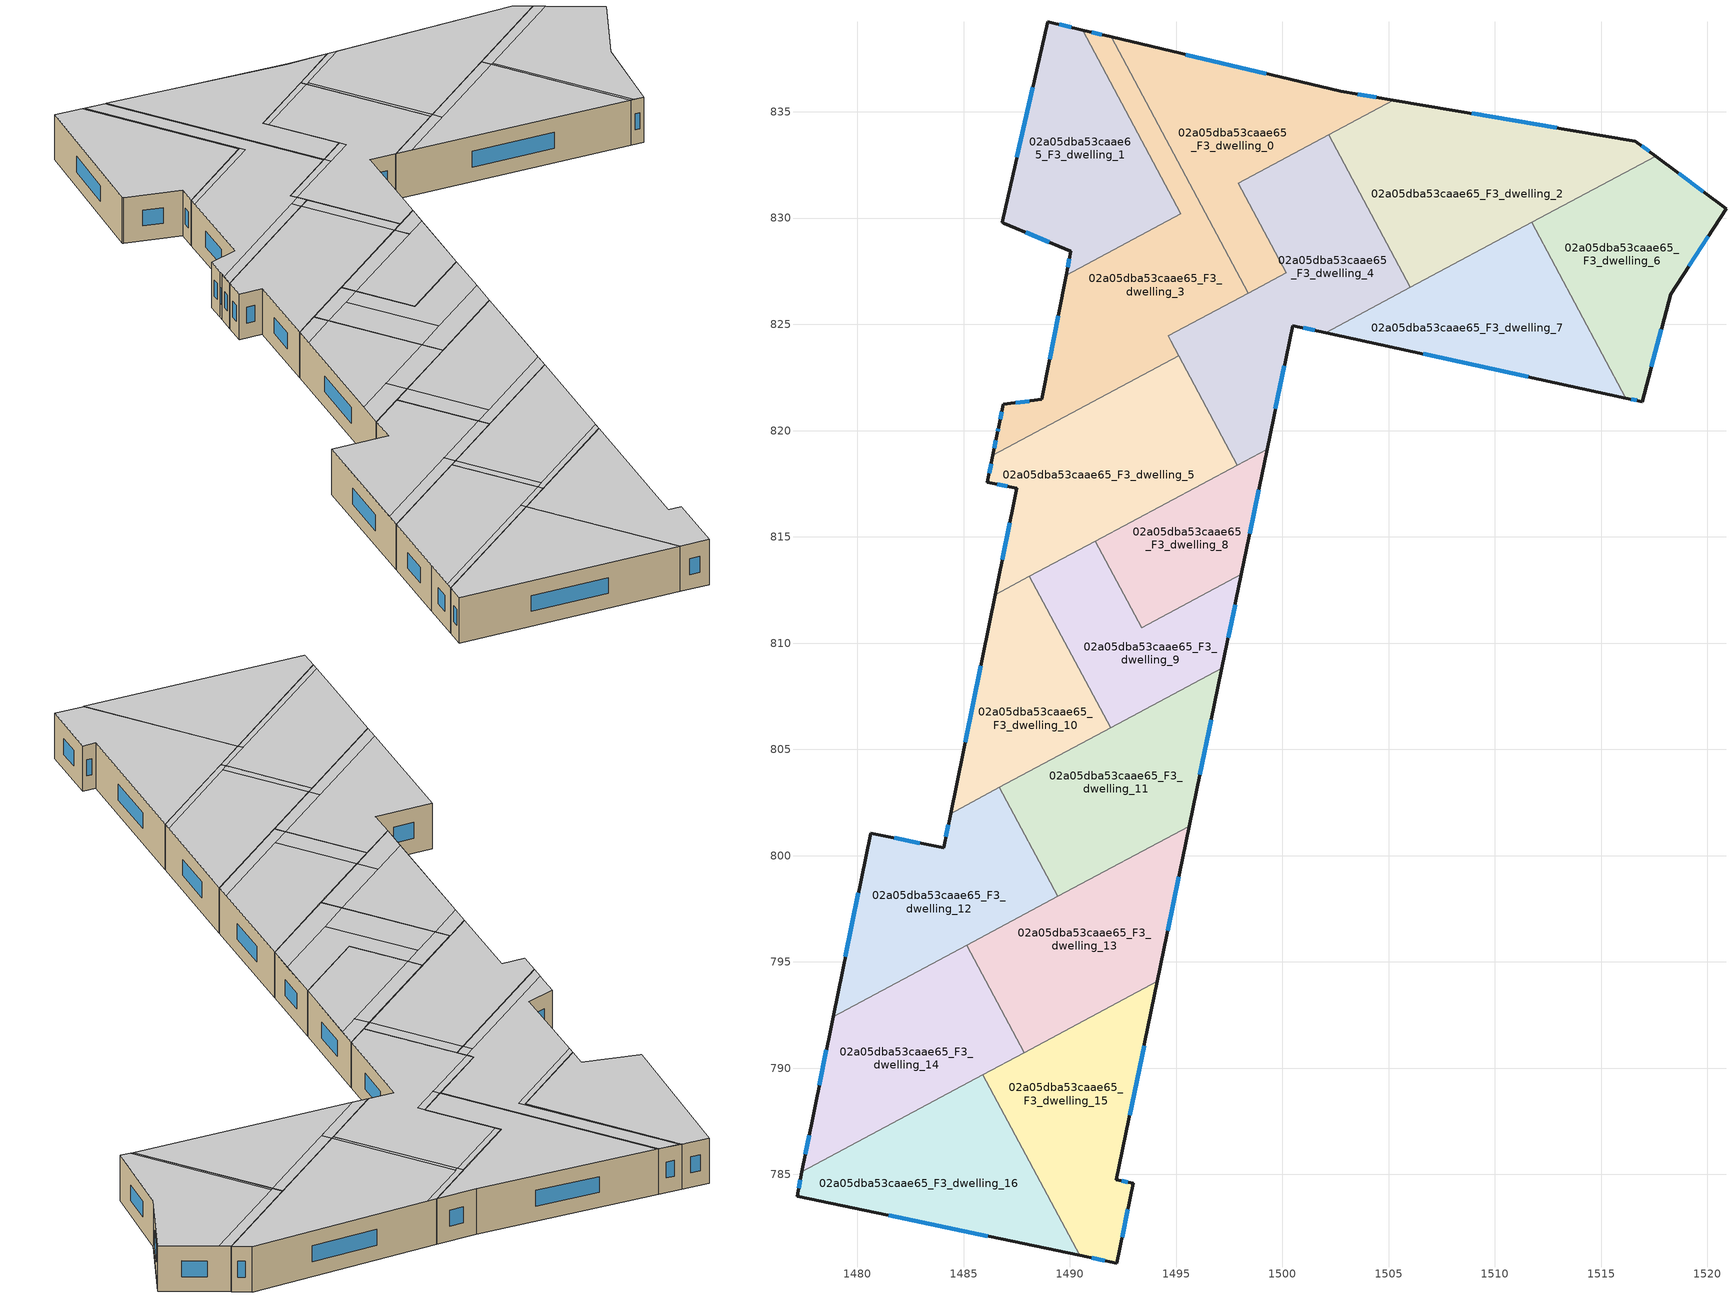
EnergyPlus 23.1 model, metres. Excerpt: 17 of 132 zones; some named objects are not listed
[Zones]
02a05dba53caae65_F3_dwelling_0
 floor to 02a05dba53caae65_F2_dwelling_0 (EU_floor_Construction): 1505.22,835.55 1497.92,831.65 1500.18,827.42 1498.4,826.47 1491.95,838.53 1502.76,835.96 z9
 wall outside (EU_wall_Construction): 1505.22,835.55 1502.76,835.96 1491.95,838.53 z9:12
 wall to 02a05dba53caae65_F3_dwelling_4 (EU_wall_Construction): 1498.4,826.47 1500.18,827.42 1497.92,831.65 1502.18,833.92 z9:12
 wall to 02a05dba53caae65_F3_dwelling_3 (EU_wall_Construction): 1491.95,838.53 1498.4,826.47 z9:12
 wall to 02a05dba53caae65_F3_dwelling_2 (EU_wall_Construction): 1502.18,833.92 1505.22,835.55 z9:12
 window (EU_Window_Construction): 1504.42,835.68 1503.56,835.83 / 1499.24,836.8 1495.46,837.69 z9.98:11.02
 ceiling to 02a05dba53caae65_F4_dwelling_0 (EU_floor_Construction): 1500.18,827.42 1498.09,831.31 1497.92,831.65 1505.21,835.55 1502.76,835.96 1492.02,838.51 1498.44,826.49 z12
 ceiling to 02a05dba53caae65_F4_dwelling_3 (EU_floor_Construction): 1498.44,826.49 1492.02,838.51 1491.95,838.53 1498.4,826.47 z12
02a05dba53caae65_F3_dwelling_1
 floor to 02a05dba53caae65_F2_dwelling_1 (EU_floor_Construction): 1490.6,838.85 1495.22,830.21 1489.82,827.32 1490.05,828.44 1486.9,829.76 1486.82,829.79 1488.97,839.23 z9
 wall outside (EU_wall_Construction): 1490.6,838.85 1488.97,839.23 1486.82,829.79 1486.9,829.76 1490.05,828.44 1489.82,827.32 z9:12
 wall to 02a05dba53caae65_F3_dwelling_3 (EU_wall_Construction): 1489.82,827.32 1495.22,830.21 1490.6,838.85 z9:12
 window (EU_Window_Construction): 1489.97,828.08 1489.9,827.68 / 1487.93,829.33 1489.02,828.87 / 1488.27,836.16 1487.52,832.86 / 1490.07,838.97 1489.5,839.11 z9.98:11.02
 ceiling to 02a05dba53caae65_F4_dwelling_1 (EU_floor_Construction): 1495.22,830.21 1490.6,838.84 1488.97,839.23 1486.82,829.79 1486.9,829.76 1490.05,828.44 1489.82,827.32 z12
02a05dba53caae65_F3_dwelling_10
 floor to 02a05dba53caae65_F2_dwelling_10 (EU_floor_Construction): 1488.1,813.15 1491.92,806.01 1484.4,801.98 1486.49,812.29 z9
 wall outside (EU_wall_Construction): 1486.49,812.29 1484.4,801.98 z9:12
 wall to 02a05dba53caae65_F3_dwelling_9 (EU_wall_Construction): 1491.92,806.01 1488.1,813.15 z9:12
 wall to 02a05dba53caae65_F3_dwelling_11 (EU_wall_Construction): 1486.69,803.21 1491.92,806.01 z9:12
 wall to 02a05dba53caae65_F3_dwelling_5 (EU_wall_Construction): 1488.1,813.15 1486.49,812.29 z9:12
 wall to 02a05dba53caae65_F3_dwelling_12 (EU_wall_Construction): 1484.4,801.98 1486.69,803.21 z9:12
 window (EU_Window_Construction): 1485.81,808.94 1485.08,805.33 z9.98:11.02
 ceiling to 02a05dba53caae65_F4_dwelling_9 (EU_floor_Construction): 1491.29,807.19 1488.55,812.31 1486.25,811.07 1484.74,803.7 z12
 ceiling adiabatic (EU_roof_Construction): 1491.92,806.01 1491.29,807.19 1487.22,805.02 1487.86,803.83 z12
 ceiling to 02a05dba53caae65_F4_dwelling_11 (EU_floor_Construction): 1487.86,803.83 1487.22,805.02 1484.74,803.7 1484.4,801.98 z12
 ceiling to 02a05dba53caae65_F4_dwelling_5 (EU_floor_Construction): 1488.55,812.31 1488.1,813.15 1486.49,812.29 1486.25,811.07 z12
02a05dba53caae65_F3_dwelling_11
 floor to 02a05dba53caae65_F2_dwelling_11 (EU_floor_Construction): 1497.16,808.81 1495.63,801.39 1489.43,798.08 1486.69,803.21 z9
 wall outside (EU_wall_Construction): 1495.63,801.39 1497.16,808.81 z9:12
 wall to 02a05dba53caae65_F3_dwelling_12 (EU_wall_Construction): 1486.69,803.21 1489.43,798.08 z9:12
 wall to 02a05dba53caae65_F3_dwelling_13 (EU_wall_Construction): 1489.43,798.08 1495.63,801.39 z9:12
 wall to 02a05dba53caae65_F3_dwelling_9 (EU_wall_Construction): 1497.16,808.81 1491.92,806.01 z9:12
 window (EU_Window_Construction): 1496.13,803.81 1496.66,806.4 z9.98:11.02
 ceiling to 02a05dba53caae65_F4_dwelling_10 (EU_floor_Construction): 1495.82,802.31 1497.16,808.81 1487.86,803.83 1490.26,799.34 z12
 ceiling to 02a05dba53caae65_F4_dwelling_11 (EU_floor_Construction): 1490.26,799.34 1487.86,803.83 1486.69,803.21 1489.09,798.71 z12
 ceiling to 02a05dba53caae65_F4_dwelling_12 (EU_floor_Construction): 1495.63,801.39 1495.82,802.31 1489.09,798.71 1489.43,798.08 z12
02a05dba53caae65_F3_dwelling_12
 floor to 02a05dba53caae65_F2_dwelling_12 (EU_floor_Construction): 1486.69,803.21 1489.43,798.08 1478.87,792.43 1480.63,801.07 1484.07,800.37 1484.4,801.98 z9
 wall outside (EU_wall_Construction): 1484.4,801.98 1484.07,800.37 1480.63,801.07 1478.87,792.43 z9:12
 wall to 02a05dba53caae65_F3_dwelling_14 (EU_wall_Construction): 1478.87,792.43 1485.15,795.79 z9:12
 wall to 02a05dba53caae65_F3_dwelling_13 (EU_wall_Construction): 1485.15,795.79 1489.43,798.08 z9:12
 window (EU_Window_Construction): 1482.95,800.59 1481.74,800.84 / 1484.29,801.46 1484.17,800.89 / 1480.05,798.26 1479.44,795.24 z9.98:11.02
 ceiling to 02a05dba53caae65_F4_dwelling_11 (EU_floor_Construction): 1489.09,798.71 1486.69,803.21 1484.4,801.98 1484.07,800.37 1480.63,801.06 1479.05,793.34 z12
 ceiling to 02a05dba53caae65_F4_dwelling_13 (EU_floor_Construction): 1485.54,796 1485.2,796.63 1479.05,793.34 1478.87,792.43 z12
 ceiling to 02a05dba53caae65_F4_dwelling_12 (EU_floor_Construction): 1489.43,798.08 1489.09,798.71 1485.2,796.63 1485.54,796 z12
02a05dba53caae65_F3_dwelling_13
 floor to 02a05dba53caae65_F2_dwelling_13 (EU_floor_Construction): 1495.63,801.39 1494.12,794.08 1487.85,790.73 1485.15,795.79 z9
 wall outside (EU_wall_Construction): 1494.12,794.08 1495.63,801.39 z9:12
 wall to 02a05dba53caae65_F3_dwelling_14 (EU_wall_Construction): 1485.15,795.79 1487.85,790.73 z9:12
 wall to 02a05dba53caae65_F3_dwelling_15 (EU_wall_Construction): 1487.85,790.73 1494.12,794.08 z9:12
 window (EU_Window_Construction): 1494.61,796.46 1495.14,799.02 z9.98:11.02
 ceiling to 02a05dba53caae65_F4_dwelling_13 (EU_floor_Construction): 1488.08,791.25 1485.54,796 1485.15,795.79 1487.68,791.04 z12
 ceiling to 02a05dba53caae65_F4_dwelling_14 (EU_floor_Construction): 1494.12,794.08 1494.21,794.54 1487.68,791.04 1487.85,790.73 z12
 ceiling adiabatic (EU_roof_Construction): 1494.12,794.08 1495.63,801.39 1485.54,796 1488.08,791.25 1494.21,794.54 z12
02a05dba53caae65_F3_dwelling_14
 floor to 02a05dba53caae65_F2_dwelling_14 (EU_floor_Construction): 1485.15,795.79 1487.85,790.73 1477.39,785.13 1477.9,787.66 1478.87,792.43 z9
 wall outside (EU_wall_Construction): 1478.87,792.43 1477.9,787.66 1477.39,785.13 z9:12
 wall to 02a05dba53caae65_F3_dwelling_16 (EU_wall_Construction): 1477.39,785.13 1485.91,789.69 z9:12
 wall to 02a05dba53caae65_F3_dwelling_15 (EU_wall_Construction): 1485.91,789.69 1487.85,790.73 z9:12
 window (EU_Window_Construction): 1477.73,786.84 1477.56,785.95 / 1478.55,790.88 1478.21,789.21 z9.98:11.02
 ceiling to 02a05dba53caae65_F4_dwelling_13 (EU_floor_Construction): 1487.68,791.04 1485.15,795.79 1478.87,792.43 1477.9,787.66 1477.48,785.59 z12
 ceiling to 02a05dba53caae65_F4_dwelling_15 (EU_floor_Construction): 1485.91,789.69 1485.74,790 1477.48,785.59 1477.39,785.13 z12
 ceiling to 02a05dba53caae65_F4_dwelling_14 (EU_floor_Construction): 1487.85,790.73 1487.68,791.04 1485.74,790 1485.91,789.69 z12
02a05dba53caae65_F3_dwelling_15
 floor to 02a05dba53caae65_F2_dwelling_15 (EU_floor_Construction): 1494.12,794.08 1492.2,784.75 1492.99,784.58 1492.21,780.83 1490.46,781.19 1485.91,789.69 z9
 wall outside (EU_wall_Construction): 1490.46,781.19 1492.21,780.83 1492.99,784.58 1492.2,784.75 1494.12,794.08 z9:12
 wall to 02a05dba53caae65_F3_dwelling_16 (EU_wall_Construction): 1485.91,789.69 1490.46,781.19 z9:12
 window (EU_Window_Construction): 1492.73,784.64 1492.45,784.7 / 1492.46,782.05 1492.73,783.36 / 1491.03,781.07 1491.64,780.95 / 1492.82,787.79 1493.49,791.05 z9.98:11.02
 ceiling to 02a05dba53caae65_F4_dwelling_14 (EU_floor_Construction): 1492.21,780.83 1492.98,784.58 1492.19,784.75 1494.12,794.08 1485.91,789.69 1490.46,781.19 z12
02a05dba53caae65_F3_dwelling_16
 floor to 02a05dba53caae65_F2_dwelling_16 (EU_floor_Construction): 1485.91,789.69 1490.46,781.19 1477.17,783.99 1477.39,785.13 z9
 wall outside (EU_wall_Construction): 1477.39,785.13 1477.17,783.99 1490.46,781.19 z9:12
 window (EU_Window_Construction): 1481.49,783.08 1486.14,782.1 / 1477.32,784.76 1477.24,784.36 z9.98:11.02
 ceiling to 02a05dba53caae65_F4_dwelling_15 (EU_floor_Construction): 1490.46,781.19 1485.91,789.69 1477.39,785.13 1477.17,783.99 z12
02a05dba53caae65_F3_dwelling_2
 floor to 02a05dba53caae65_F2_dwelling_2 (EU_floor_Construction): 1516.61,833.62 1517.57,832.91 1506.02,826.73 1502.18,833.92 1505.22,835.55 z9
 wall outside (EU_wall_Construction): 1517.57,832.91 1516.61,833.62 1505.22,835.55 z9:12
 wall to 02a05dba53caae65_F3_dwelling_4 (EU_wall_Construction): 1502.18,833.92 1506.02,826.73 z9:12
 wall to 02a05dba53caae65_F3_dwelling_6 (EU_wall_Construction): 1511.74,829.79 1517.57,832.91 z9:12
 wall to 02a05dba53caae65_F3_dwelling_7 (EU_wall_Construction): 1506.02,826.73 1511.74,829.79 z9:12
 window (EU_Window_Construction): 1512.9,834.25 1508.92,834.92 / 1517.25,833.14 1516.92,833.39 z9.98:11.02
 ceiling to 02a05dba53caae65_F4_dwelling_2 (EU_floor_Construction): 1517.56,832.91 1516.6,833.62 1505.83,835.44 1502.79,833.82 1502.52,833.67 1506.19,826.82 z12
 ceiling to 02a05dba53caae65_F4_dwelling_0 (EU_floor_Construction): 1505.83,835.44 1505.21,835.55 1502.18,833.92 1502.36,833.59 1502.79,833.82 z12
 ceiling to 02a05dba53caae65_F4_dwelling_4 (EU_floor_Construction): 1506.19,826.82 1502.52,833.67 1502.44,833.63 1502.36,833.59 1506.02,826.73 z12
02a05dba53caae65_F3_dwelling_3
 floor to 02a05dba53caae65_F2_dwelling_3 (EU_floor_Construction): 1491.95,838.53 1498.4,826.47 1494.63,824.45 1494.75,824.23 1495.13,823.53 1486.38,818.85 1486.59,819.87 1486.65,820.18 1486.87,821.24 1488.68,821.46 1489.82,827.32 1495.22,830.21 1490.6,838.85 z9
 wall outside (EU_wall_Construction): 1489.82,827.32 1488.68,821.46 1486.87,821.24 1486.65,820.18 1486.59,819.87 1486.38,818.85 / 1491.95,838.53 1490.6,838.85 z9:12
 wall to 02a05dba53caae65_F3_dwelling_5 (EU_wall_Construction): 1486.38,818.85 1495.13,823.53 z9:12
 wall to 02a05dba53caae65_F3_dwelling_4 (EU_wall_Construction): 1495.13,823.53 1494.75,824.23 1494.63,824.45 1498.4,826.47 z9:12
 window (EU_Window_Construction): 1486.63,820.08 1486.61,819.97 / 1486.8,820.89 1486.72,820.53 / 1488.09,821.39 1487.45,821.31 / 1489.45,825.41 1489.05,823.37 / 1491.51,838.63 1491.04,838.74 / 1486.52,819.54 1486.45,819.18 z9.98:11.02
 ceiling to 02a05dba53caae65_F4_dwelling_3 (EU_floor_Construction): 1494.84,824.06 1494.75,824.23 1494.63,824.45 1498.4,826.47 1491.95,838.53 1490.73,838.81 1495.49,829.91 1489.73,826.83 1488.68,821.46 1486.87,821.23 1486.65,820.18 1486.59,819.87 1486.54,819.61 z12
 ceiling to 02a05dba53caae65_F4_dwelling_1 (EU_floor_Construction): 1495.49,829.91 1490.73,838.81 1490.6,838.84 1495.22,830.21 1489.82,827.32 1489.73,826.83 z12
 ceiling to 02a05dba53caae65_F4_dwelling_4 (EU_floor_Construction): 1495.13,823.53 1494.84,824.06 1494.41,823.82 1494.28,823.75 1494.21,823.72 1494.19,823.7 1494.47,823.17 z12
 ceiling adiabatic (EU_roof_Construction): 1494.47,823.17 1494.19,823.7 1486.54,819.61 1486.38,818.85 z12
02a05dba53caae65_F3_dwelling_4
 floor to 02a05dba53caae65_F2_dwelling_4 (EU_floor_Construction): 1502.18,833.92 1506.02,826.73 1502.04,824.61 1500.49,824.94 1499.29,819.13 1497.88,818.38 1494.63,824.45 1500.18,827.42 1497.92,831.65 z9
 wall outside (EU_wall_Construction): 1499.29,819.13 1500.49,824.94 1502.04,824.61 z9:12
 wall to 02a05dba53caae65_F3_dwelling_7 (EU_wall_Construction): 1502.04,824.61 1506.02,826.73 z9:12
 wall to 02a05dba53caae65_F3_dwelling_8 (EU_wall_Construction): 1497.88,818.38 1499.29,819.13 z9:12
 wall to 02a05dba53caae65_F3_dwelling_5 (EU_wall_Construction): 1495.13,823.53 1497.88,818.38 z9:12
 window (EU_Window_Construction): 1500.99,824.83 1501.54,824.72 / 1499.68,821.02 1500.1,823.05 z9.98:11.02
 ceiling to 02a05dba53caae65_F4_dwelling_4 (EU_floor_Construction): 1499.29,819.13 1500.49,824.94 1502.04,824.61 1506.02,826.73 1502.36,833.59 1498.1,831.31 1500.18,827.42 1500.39,827.02 1494.84,824.06 1497.88,818.38 z12
 ceiling to 02a05dba53caae65_F4_dwelling_0 (EU_floor_Construction): 1500.39,827.02 1500.18,827.42 1498.44,826.49 1498.66,826.09 z12; 1502.36,833.59 1502.18,833.92 1497.92,831.65 1498.1,831.31 z12
 ceiling to 02a05dba53caae65_F4_dwelling_3 (EU_floor_Construction): 1498.66,826.09 1498.44,826.49 1494.63,824.45 1494.75,824.23 1494.84,824.06 z12
02a05dba53caae65_F3_dwelling_5
 floor to 02a05dba53caae65_F2_dwelling_5 (EU_floor_Construction): 1495.13,823.53 1497.88,818.38 1486.49,812.29 1487.52,817.29 1486.13,817.58 1486.38,818.85 z9
 wall outside (EU_wall_Construction): 1486.38,818.85 1486.13,817.58 1487.52,817.29 1486.49,812.29 z9:12
 wall to 02a05dba53caae65_F3_dwelling_9 (EU_wall_Construction): 1488.1,813.15 1491.2,814.8 z9:12
 wall to 02a05dba53caae65_F3_dwelling_8 (EU_wall_Construction): 1491.2,814.8 1497.88,818.38 z9:12
 window (EU_Window_Construction): 1487.18,815.67 1486.83,813.92 / 1486.58,817.48 1487.06,817.39 / 1486.3,818.43 1486.21,817.99 z9.98:11.02
 ceiling adiabatic (EU_roof_Construction): 1497.22,818.02 1494.47,823.17 1486.38,818.85 1486.13,817.58 1487.52,817.29 1486.49,812.29 z12
 ceiling to 02a05dba53caae65_F4_dwelling_4 (EU_floor_Construction): 1497.88,818.38 1495.13,823.53 1494.47,823.17 1497.22,818.02 z12
02a05dba53caae65_F3_dwelling_6
 floor to 02a05dba53caae65_F2_dwelling_6 (EU_floor_Construction): 1520.88,830.44 1518.28,826.41 1516.93,821.36 1516.16,821.53 1511.74,829.79 1517.57,832.91 z9
 wall outside (EU_wall_Construction): 1516.16,821.53 1516.93,821.36 1518.28,826.41 1520.88,830.44 1517.57,832.91 z9:12
 wall to 02a05dba53caae65_F3_dwelling_7 (EU_wall_Construction): 1511.74,829.79 1516.16,821.53 z9:12
 window (EU_Window_Construction): 1519.12,827.72 1520.03,829.13 / 1517.37,823.01 1517.84,824.77 / 1516.41,821.48 1516.68,821.42 / 1519.8,831.25 1518.64,832.11 z9.98:11.02
 ceiling to 02a05dba53caae65_F4_dwelling_6 (EU_floor_Construction): 1516.93,821.36 1518.28,826.41 1520.88,830.44 1518.13,832.49 1512.16,829.29 1516.33,821.49 z12
 ceiling to 02a05dba53caae65_F4_dwelling_7 (EU_floor_Construction): 1516.33,821.49 1512.16,829.29 1512.04,829.23 1516.16,821.53 z12
 ceiling to 02a05dba53caae65_F4_dwelling_2 (EU_floor_Construction): 1518.13,832.49 1517.56,832.91 1511.74,829.79 1512.04,829.23 z12
02a05dba53caae65_F3_dwelling_7
 floor to 02a05dba53caae65_F2_dwelling_7 (EU_floor_Construction): 1511.74,829.79 1516.16,821.53 1502.04,824.61 z9
 wall outside (EU_wall_Construction): 1502.04,824.61 1516.16,821.53 z9:12
 window (EU_Window_Construction): 1506.63,823.61 1511.57,822.53 z9.98:11.02
 ceiling to 02a05dba53caae65_F4_dwelling_7 (EU_floor_Construction): 1516.16,821.53 1512.04,829.23 1503.01,824.39 z12
 ceiling to 02a05dba53caae65_F4_dwelling_2 (EU_floor_Construction): 1512.04,829.23 1511.74,829.79 1506.19,826.82 1506.49,826.26 1506.57,826.3 z12
 ceiling to 02a05dba53caae65_F4_dwelling_4 (EU_floor_Construction): 1506.49,826.26 1506.19,826.82 1502.04,824.61 1503.01,824.39 z12
02a05dba53caae65_F3_dwelling_8
 floor to 02a05dba53caae65_F2_dwelling_8 (EU_floor_Construction): 1499.29,819.13 1498.07,813.24 1493.38,810.73 1491.2,814.8 z9
 wall outside (EU_wall_Construction): 1498.07,813.24 1499.29,819.13 z9:12
 wall to 02a05dba53caae65_F3_dwelling_9 (EU_wall_Construction): 1491.2,814.8 1493.38,810.73 1498.07,813.24 z9:12
 window (EU_Window_Construction): 1498.47,815.16 1498.89,817.21 z9.98:11.02
 ceiling to 02a05dba53caae65_F4_dwelling_8 (EU_floor_Construction): 1498.07,813.24 1499.04,817.91 1491.65,813.96 1493.38,810.73 z12
 ceiling to 02a05dba53caae65_F4_dwelling_5 (EU_floor_Construction): 1497.67,817.18 1497.22,818.02 1491.2,814.8 1491.65,813.96 z12
 ceiling to 02a05dba53caae65_F4_dwelling_4 (EU_floor_Construction): 1499.04,817.91 1499.29,819.13 1497.22,818.02 1497.68,817.19 1497.72,817.21 1497.82,817.27 z12
02a05dba53caae65_F3_dwelling_9
 floor to 02a05dba53caae65_F2_dwelling_9 (EU_floor_Construction): 1498.07,813.24 1497.16,808.81 1491.92,806.01 1488.1,813.15 1491.2,814.8 1493.38,810.73 z9
 wall outside (EU_wall_Construction): 1497.16,808.81 1498.07,813.24 z9:12
 window (EU_Window_Construction): 1497.46,810.25 1497.78,811.8 z9.98:11.02
 ceiling to 02a05dba53caae65_F4_dwelling_8 (EU_floor_Construction): 1497.51,810.52 1498.07,813.24 1493.38,810.73 1491.65,813.96 1490.52,813.36 1493.25,808.25 z12
 ceiling to 02a05dba53caae65_F4_dwelling_9 (EU_floor_Construction): 1493.25,808.25 1490.52,813.36 1488.55,812.31 1491.29,807.19 z12
 ceiling adiabatic (EU_roof_Construction): 1497.16,808.81 1497.51,810.52 1491.29,807.19 1491.92,806.01 z12
 ceiling to 02a05dba53caae65_F4_dwelling_5 (EU_floor_Construction): 1491.65,813.96 1491.2,814.8 1488.1,813.15 1488.55,812.31 z12
[Building]
EU S2 Campaign: North Axis=0; Terrain=City; Solar Distribution=FullExterior
[Site:Location]
Bologna: Latitude=44.5; Longitude=11.25; Time Zone=1; Elevation=37
[SizingPeriod:WeatherFileDays]
AnnualSizingPeriod: Begin Month=1; Begin Day of Month=1; End Month=12; End Day of Month=31; Day of Week for Start Day=Monday; Use Weather File Daylight Saving Period=No; Use Weather File Rain and Snow Indicators=No
[MATERIAL]
EU_InternalMass_Material: Roughness=MediumRough; Thickness=0.1; Conductivity=1; Density=1800; Specific Heat=900; Thermal Absorptance=0.9; Solar Absorptance=0.7; Visible Absorptance=0.7
[MATERIAL:NOMASS] Roughness=MediumRough; Thermal Absorptance=0.9; Solar Absorptance=0.7; Visible Absorptance=0.7
Name | Thermal Resistance
EU_wall_NoMass | 0.905828
EU_roof_NoMass | 0.37593
EU_floor_NoMass | 0.67114
[WINDOWMATERIAL:SIMPLEGLAZINGSYSTEM]
EU_Window_SimpleGlazing: UFactor=4.52486; Solar Heat Gain Coefficient=0.85; Visible Transmittance=0.85
[CONSTRUCTION]
EU_wall_Construction: EU_wall_NoMass
EU_roof_Construction: EU_roof_NoMass
EU_floor_Construction: EU_floor_NoMass
EU_Window_Construction: EU_Window_SimpleGlazing
EU_InternalMass_Construction: EU_InternalMass_Material
[ZONE] Type=1; Multiplier=1; Ceiling Height=autocalculate; Floor Area=autocalculate; Part of Total Floor Area=Yes
Name | Volume
02a05dba53caae65_F3_dwelling_0 | 163.488
02a05dba53caae65_F3_dwelling_1 | 163.472
02a05dba53caae65_F3_dwelling_10 | 125.77
02a05dba53caae65_F3_dwelling_11 | 164.9
02a05dba53caae65_F3_dwelling_12 | 164.905
02a05dba53caae65_F3_dwelling_13 | 163.485
02a05dba53caae65_F3_dwelling_14 | 163.496
02a05dba53caae65_F3_dwelling_15 | 163.509
02a05dba53caae65_F3_dwelling_16 | 163.503
02a05dba53caae65_F3_dwelling_2 | 211.689
02a05dba53caae65_F3_dwelling_3 | 193.388
02a05dba53caae65_F3_dwelling_4 | 210.74
02a05dba53caae65_F3_dwelling_5 | 191.827
02a05dba53caae65_F3_dwelling_6 | 154.514
02a05dba53caae65_F3_dwelling_7 | 154.508
02a05dba53caae65_F3_dwelling_8 | 100.388
02a05dba53caae65_F3_dwelling_9 | 125.748
[INTERNALMASS] Construction=EU_InternalMass_Construction
Name | Zone or ZoneList | Surface Area
02a05dba53caae65_F3_dwelling_0_EU_InternalMass | 02a05dba53caae65_F3_dwelling_0 | 54.4953
02a05dba53caae65_F3_dwelling_1_EU_InternalMass | 02a05dba53caae65_F3_dwelling_1 | 54.4906
02a05dba53caae65_F3_dwelling_2_EU_InternalMass | 02a05dba53caae65_F3_dwelling_2 | 70.5624
02a05dba53caae65_F3_dwelling_3_EU_InternalMass | 02a05dba53caae65_F3_dwelling_3 | 64.4589
02a05dba53caae65_F3_dwelling_4_EU_InternalMass | 02a05dba53caae65_F3_dwelling_4 | 70.2436
02a05dba53caae65_F3_dwelling_5_EU_InternalMass | 02a05dba53caae65_F3_dwelling_5 | 63.9511
02a05dba53caae65_F3_dwelling_6_EU_InternalMass | 02a05dba53caae65_F3_dwelling_6 | 51.5043
02a05dba53caae65_F3_dwelling_7_EU_InternalMass | 02a05dba53caae65_F3_dwelling_7 | 51.5022
02a05dba53caae65_F3_dwelling_8_EU_InternalMass | 02a05dba53caae65_F3_dwelling_8 | 33.4631
02a05dba53caae65_F3_dwelling_9_EU_InternalMass | 02a05dba53caae65_F3_dwelling_9 | 41.9158
02a05dba53caae65_F3_dwelling_10_EU_InternalMass | 02a05dba53caae65_F3_dwelling_10 | 41.9231
02a05dba53caae65_F3_dwelling_11_EU_InternalMass | 02a05dba53caae65_F3_dwelling_11 | 54.9668
02a05dba53caae65_F3_dwelling_12_EU_InternalMass | 02a05dba53caae65_F3_dwelling_12 | 54.9671
02a05dba53caae65_F3_dwelling_13_EU_InternalMass | 02a05dba53caae65_F3_dwelling_13 | 54.4957
02a05dba53caae65_F3_dwelling_14_EU_InternalMass | 02a05dba53caae65_F3_dwelling_14 | 54.4978
02a05dba53caae65_F3_dwelling_15_EU_InternalMass | 02a05dba53caae65_F3_dwelling_15 | 54.5027
02a05dba53caae65_F3_dwelling_16_EU_InternalMass | 02a05dba53caae65_F3_dwelling_16 | 54.5031
[OTHEREQUIPMENT] Fuel Type=Electricity; Design Level Calculation Method=Watts/Area; Power per Zone Floor Area=1; Fraction Latent=0; Fraction Radiant=0; Fraction Lost=0; Carbon Dioxide Generation Rate=0; EndUse Subcategory=EU_Step8_InternalGains
Name | Zone or ZoneList or Space or SpaceList | Schedule
EU_Step8_InternalGain_02a05dba53caae65_F3_dwelling_0_f000 | 02a05dba53caae65_F3_dwelling_0 | EU_Step8_GainSchedule_02a05dba53caae65_F3_dwelling_0_f000
EU_Step8_InternalGain_02a05dba53caae65_F3_dwelling_1_f000 | 02a05dba53caae65_F3_dwelling_1 | EU_Step8_GainSchedule_02a05dba53caae65_F3_dwelling_1_f000
EU_Step8_InternalGain_02a05dba53caae65_F3_dwelling_2_f000 | 02a05dba53caae65_F3_dwelling_2 | EU_Step8_GainSchedule_02a05dba53caae65_F3_dwelling_2_f000
EU_Step8_InternalGain_02a05dba53caae65_F3_dwelling_3_f000 | 02a05dba53caae65_F3_dwelling_3 | EU_Step8_GainSchedule_02a05dba53caae65_F3_dwelling_3_f000
EU_Step8_InternalGain_02a05dba53caae65_F3_dwelling_4_f000 | 02a05dba53caae65_F3_dwelling_4 | EU_Step8_GainSchedule_02a05dba53caae65_F3_dwelling_4_f000
EU_Step8_InternalGain_02a05dba53caae65_F3_dwelling_5_f000 | 02a05dba53caae65_F3_dwelling_5 | EU_Step8_GainSchedule_02a05dba53caae65_F3_dwelling_5_f000
EU_Step8_InternalGain_02a05dba53caae65_F3_dwelling_6_f000 | 02a05dba53caae65_F3_dwelling_6 | EU_Step8_GainSchedule_02a05dba53caae65_F3_dwelling_6_f000
EU_Step8_InternalGain_02a05dba53caae65_F3_dwelling_7_f000 | 02a05dba53caae65_F3_dwelling_7 | EU_Step8_GainSchedule_02a05dba53caae65_F3_dwelling_7_f000
EU_Step8_InternalGain_02a05dba53caae65_F3_dwelling_8_f000 | 02a05dba53caae65_F3_dwelling_8 | EU_Step8_GainSchedule_02a05dba53caae65_F3_dwelling_8_f000
EU_Step8_InternalGain_02a05dba53caae65_F3_dwelling_9_f000 | 02a05dba53caae65_F3_dwelling_9 | EU_Step8_GainSchedule_02a05dba53caae65_F3_dwelling_9_f000
EU_Step8_InternalGain_02a05dba53caae65_F3_dwelling_10_f000 | 02a05dba53caae65_F3_dwelling_10 | EU_Step8_GainSchedule_02a05dba53caae65_F3_dwelling_10_f000
EU_Step8_InternalGain_02a05dba53caae65_F3_dwelling_11_f000 | 02a05dba53caae65_F3_dwelling_11 | EU_Step8_GainSchedule_02a05dba53caae65_F3_dwelling_11_f000
EU_Step8_InternalGain_02a05dba53caae65_F3_dwelling_12_f000 | 02a05dba53caae65_F3_dwelling_12 | EU_Step8_GainSchedule_02a05dba53caae65_F3_dwelling_12_f000
EU_Step8_InternalGain_02a05dba53caae65_F3_dwelling_13_f000 | 02a05dba53caae65_F3_dwelling_13 | EU_Step8_GainSchedule_02a05dba53caae65_F3_dwelling_13_f000
EU_Step8_InternalGain_02a05dba53caae65_F3_dwelling_14_f000 | 02a05dba53caae65_F3_dwelling_14 | EU_Step8_GainSchedule_02a05dba53caae65_F3_dwelling_14_f000
EU_Step8_InternalGain_02a05dba53caae65_F3_dwelling_15_f000 | 02a05dba53caae65_F3_dwelling_15 | EU_Step8_GainSchedule_02a05dba53caae65_F3_dwelling_15_f000
EU_Step8_InternalGain_02a05dba53caae65_F3_dwelling_16_f000 | 02a05dba53caae65_F3_dwelling_16 | EU_Step8_GainSchedule_02a05dba53caae65_F3_dwelling_16_f000
[ZONEVENTILATION:DESIGNFLOWRATE] Schedule=EU_AlwaysOn; Design Flow Rate Calculation Method=AirChanges/Hour; Air Changes per Hour=0.73129; Ventilation Type=Natural; Fan Pressure Rise=0; Fan Total Efficiency=1; Constant Term Coefficient=1; Temperature Term Coefficient=0; Velocity Term Coefficient=0; Velocity Squared Term Coefficient=0; Minimum Indoor Temperature=-100; Maximum Indoor Temperature=100; Delta Temperature=-100; Minimum Outdoor Temperature=-100; Maximum Outdoor Temperature=100; Maximum Wind Speed=40
Name | Zone or ZoneList or Space or SpaceList
EU_ConstantAir_02a05dba53caae65_F3_dwelling_0 | 02a05dba53caae65_F3_dwelling_0
EU_ConstantAir_02a05dba53caae65_F3_dwelling_1 | 02a05dba53caae65_F3_dwelling_1
EU_ConstantAir_02a05dba53caae65_F3_dwelling_2 | 02a05dba53caae65_F3_dwelling_2
EU_ConstantAir_02a05dba53caae65_F3_dwelling_3 | 02a05dba53caae65_F3_dwelling_3
EU_ConstantAir_02a05dba53caae65_F3_dwelling_4 | 02a05dba53caae65_F3_dwelling_4
EU_ConstantAir_02a05dba53caae65_F3_dwelling_5 | 02a05dba53caae65_F3_dwelling_5
EU_ConstantAir_02a05dba53caae65_F3_dwelling_6 | 02a05dba53caae65_F3_dwelling_6
EU_ConstantAir_02a05dba53caae65_F3_dwelling_7 | 02a05dba53caae65_F3_dwelling_7
EU_ConstantAir_02a05dba53caae65_F3_dwelling_8 | 02a05dba53caae65_F3_dwelling_8
EU_ConstantAir_02a05dba53caae65_F3_dwelling_9 | 02a05dba53caae65_F3_dwelling_9
EU_ConstantAir_02a05dba53caae65_F3_dwelling_10 | 02a05dba53caae65_F3_dwelling_10
EU_ConstantAir_02a05dba53caae65_F3_dwelling_11 | 02a05dba53caae65_F3_dwelling_11
EU_ConstantAir_02a05dba53caae65_F3_dwelling_12 | 02a05dba53caae65_F3_dwelling_12
EU_ConstantAir_02a05dba53caae65_F3_dwelling_13 | 02a05dba53caae65_F3_dwelling_13
EU_ConstantAir_02a05dba53caae65_F3_dwelling_14 | 02a05dba53caae65_F3_dwelling_14
EU_ConstantAir_02a05dba53caae65_F3_dwelling_15 | 02a05dba53caae65_F3_dwelling_15
EU_ConstantAir_02a05dba53caae65_F3_dwelling_16 | 02a05dba53caae65_F3_dwelling_16
[HVACTEMPLATE:ZONE:IDEALLOADSAIRSYSTEM] System Availability Schedule=EU_AlwaysOn; Maximum Heating Supply Air Temperature=50; Minimum Cooling Supply Air Temperature=13; Maximum Heating Supply Air Humidity Ratio=0.0156; Minimum Cooling Supply Air Humidity Ratio=0.0077; Heating Limit=NoLimit; Cooling Limit=NoLimit; Heating Availability Schedule=EU_AlwaysOn; Cooling Availability Schedule=EU_CoolingOff; Dehumidification Control Type=ConstantSensibleHeatRatio; Cooling Sensible Heat Ratio=0.7; Dehumidification Setpoint=60; Humidification Control Type=None; Humidification Setpoint=30; Outdoor Air Method=None; Outdoor Air Flow Rate per Person=0.00944; Outdoor Air Flow Rate per Zone Floor Area=0; Outdoor Air Flow Rate per Zone=0; Demand Controlled Ventilation Type=None; Outdoor Air Economizer Type=NoEconomizer; Heat Recovery Type=None; Sensible Heat Recovery Effectiveness=0.7; Latent Heat Recovery Effectiveness=0.65
Name | Template Thermostat
02a05dba53caae65_F3_dwelling_0 | EU_HeatOnly_02a05dba53caae65_F3_dwelling_0
02a05dba53caae65_F3_dwelling_1 | EU_HeatOnly_02a05dba53caae65_F3_dwelling_1
02a05dba53caae65_F3_dwelling_2 | EU_HeatOnly_02a05dba53caae65_F3_dwelling_2
02a05dba53caae65_F3_dwelling_3 | EU_HeatOnly_02a05dba53caae65_F3_dwelling_3
02a05dba53caae65_F3_dwelling_4 | EU_HeatOnly_02a05dba53caae65_F3_dwelling_4
02a05dba53caae65_F3_dwelling_5 | EU_HeatOnly_02a05dba53caae65_F3_dwelling_5
02a05dba53caae65_F3_dwelling_6 | EU_HeatOnly_02a05dba53caae65_F3_dwelling_6
02a05dba53caae65_F3_dwelling_7 | EU_HeatOnly_02a05dba53caae65_F3_dwelling_7
02a05dba53caae65_F3_dwelling_8 | EU_HeatOnly_02a05dba53caae65_F3_dwelling_8
02a05dba53caae65_F3_dwelling_9 | EU_HeatOnly_02a05dba53caae65_F3_dwelling_9
02a05dba53caae65_F3_dwelling_10 | EU_HeatOnly_02a05dba53caae65_F3_dwelling_10
02a05dba53caae65_F3_dwelling_11 | EU_HeatOnly_02a05dba53caae65_F3_dwelling_11
02a05dba53caae65_F3_dwelling_12 | EU_HeatOnly_02a05dba53caae65_F3_dwelling_12
02a05dba53caae65_F3_dwelling_13 | EU_HeatOnly_02a05dba53caae65_F3_dwelling_13
02a05dba53caae65_F3_dwelling_14 | EU_HeatOnly_02a05dba53caae65_F3_dwelling_14
02a05dba53caae65_F3_dwelling_15 | EU_HeatOnly_02a05dba53caae65_F3_dwelling_15
02a05dba53caae65_F3_dwelling_16 | EU_HeatOnly_02a05dba53caae65_F3_dwelling_16
[SIZING:ZONE] Zone Cooling Design Supply Air Temperature Input Method=SupplyAirTemperature; Zone Cooling Design Supply Air Temperature=13; Zone Heating Design Supply Air Temperature Input Method=SupplyAirTemperature; Zone Heating Design Supply Air Temperature=50; Zone Cooling Design Supply Air Humidity Ratio=0.008; Zone Heating Design Supply Air Humidity Ratio=0.008; Cooling Design Air Flow Method=DesignDay; Cooling Design Air Flow Rate=0; Cooling Minimum Air Flow per Zone Floor Area=0.000762; Cooling Minimum Air Flow=0; Cooling Minimum Air Flow Fraction=0.2; Heating Design Air Flow Method=DesignDay; Heating Design Air Flow Rate=0; Heating Maximum Air Flow per Zone Floor Area=0.002032; Heating Maximum Air Flow=0.141576; Heating Maximum Air Flow Fraction=0.3; Account for Dedicated Outdoor Air System=No; Dedicated Outdoor Air System Control Strategy=NeutralSupplyAir; Dedicated Outdoor Air Low Setpoint Temperature for Design=autosize; Dedicated Outdoor Air High Setpoint Temperature for Design=autosize; Zone Load Sizing Method=Sensible Load Only No Latent Load; Zone Latent Cooling Design Supply Air Humidity Ratio Input Method=HumidityRatioDifference; Zone Cooling Design Supply Air Humidity Ratio Difference=0.005; Zone Latent Heating Design Supply Air Humidity Ratio Input Method=HumidityRatioDifference; Zone Humidification Design Supply Air Humidity Ratio Difference=0.005
02a05dba53caae65_F3_dwelling_0; 02a05dba53caae65_F3_dwelling_1; 02a05dba53caae65_F3_dwelling_2; 02a05dba53caae65_F3_dwelling_3; 02a05dba53caae65_F3_dwelling_4; 02a05dba53caae65_F3_dwelling_5; 02a05dba53caae65_F3_dwelling_6; 02a05dba53caae65_F3_dwelling_7; 02a05dba53caae65_F3_dwelling_8; 02a05dba53caae65_F3_dwelling_9; 02a05dba53caae65_F3_dwelling_10; 02a05dba53caae65_F3_dwelling_11; 02a05dba53caae65_F3_dwelling_12; 02a05dba53caae65_F3_dwelling_13; 02a05dba53caae65_F3_dwelling_14; 02a05dba53caae65_F3_dwelling_15; 02a05dba53caae65_F3_dwelling_16
[SCHEDULE:CONSTANT]
Name | Hourly Value
EU_AlwaysOn | 1
EU_CoolingOff | 0
[SCHEDULE:FILE] Column Number=1; Rows to Skip at Top=0; Number of Hours of Data=8760; Column Separator=Comma; Interpolate to Timestep=No; Minutes per Item=60; Adjust Schedule for Daylight Savings=Yes
Name | File
EU_Step8_GainSchedule_02a05dba53caae65_F3_dwelling_0_f000 | ../../schedules/02a05dba53caae65/02a05dba53caae65_F3_dwelling_0_f000_gain.csv
EU_Step8_GainSchedule_02a05dba53caae65_F3_dwelling_1_f000 | ../../schedules/02a05dba53caae65/02a05dba53caae65_F3_dwelling_1_f000_gain.csv
EU_Step8_GainSchedule_02a05dba53caae65_F3_dwelling_2_f000 | ../../schedules/02a05dba53caae65/02a05dba53caae65_F3_dwelling_2_f000_gain.csv
EU_Step8_GainSchedule_02a05dba53caae65_F3_dwelling_3_f000 | ../../schedules/02a05dba53caae65/02a05dba53caae65_F3_dwelling_3_f000_gain.csv
EU_Step8_GainSchedule_02a05dba53caae65_F3_dwelling_4_f000 | ../../schedules/02a05dba53caae65/02a05dba53caae65_F3_dwelling_4_f000_gain.csv
EU_Step8_GainSchedule_02a05dba53caae65_F3_dwelling_5_f000 | ../../schedules/02a05dba53caae65/02a05dba53caae65_F3_dwelling_5_f000_gain.csv
EU_Step8_GainSchedule_02a05dba53caae65_F3_dwelling_6_f000 | ../../schedules/02a05dba53caae65/02a05dba53caae65_F3_dwelling_6_f000_gain.csv
EU_Step8_GainSchedule_02a05dba53caae65_F3_dwelling_7_f000 | ../../schedules/02a05dba53caae65/02a05dba53caae65_F3_dwelling_7_f000_gain.csv
EU_Step8_GainSchedule_02a05dba53caae65_F3_dwelling_8_f000 | ../../schedules/02a05dba53caae65/02a05dba53caae65_F3_dwelling_8_f000_gain.csv
EU_Step8_GainSchedule_02a05dba53caae65_F3_dwelling_9_f000 | ../../schedules/02a05dba53caae65/02a05dba53caae65_F3_dwelling_9_f000_gain.csv
EU_Step8_GainSchedule_02a05dba53caae65_F3_dwelling_10_f000 | ../../schedules/02a05dba53caae65/02a05dba53caae65_F3_dwelling_10_f000_gain.csv
EU_Step8_GainSchedule_02a05dba53caae65_F3_dwelling_11_f000 | ../../schedules/02a05dba53caae65/02a05dba53caae65_F3_dwelling_11_f000_gain.csv
EU_Step8_GainSchedule_02a05dba53caae65_F3_dwelling_12_f000 | ../../schedules/02a05dba53caae65/02a05dba53caae65_F3_dwelling_12_f000_gain.csv
EU_Step8_GainSchedule_02a05dba53caae65_F3_dwelling_13_f000 | ../../schedules/02a05dba53caae65/02a05dba53caae65_F3_dwelling_13_f000_gain.csv
EU_Step8_GainSchedule_02a05dba53caae65_F3_dwelling_14_f000 | ../../schedules/02a05dba53caae65/02a05dba53caae65_F3_dwelling_14_f000_gain.csv
EU_Step8_GainSchedule_02a05dba53caae65_F3_dwelling_15_f000 | ../../schedules/02a05dba53caae65/02a05dba53caae65_F3_dwelling_15_f000_gain.csv
EU_Step8_GainSchedule_02a05dba53caae65_F3_dwelling_16_f000 | ../../schedules/02a05dba53caae65/02a05dba53caae65_F3_dwelling_16_f000_gain.csv
